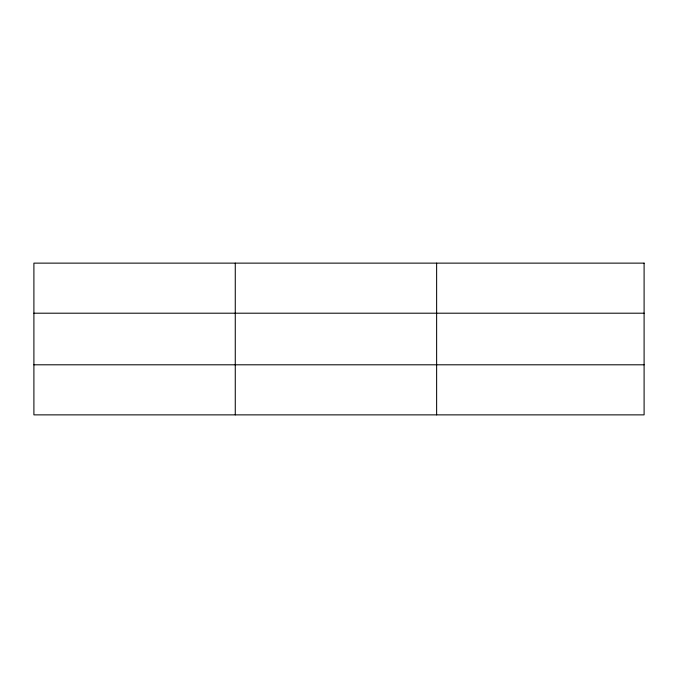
<?xml version="1.0" encoding="UTF-8"?>
<svg xmlns="http://www.w3.org/2000/svg" width="678" height="678" viewBox="0 0 678 678"><rect width="100%" height="100%" fill="white"/><g stroke="black" fill="none" stroke-linecap="round" stroke-linejoin="round"><path stroke-width="1.02" d="M235.266 414.868L235.266 263.132M436.632 414.868L436.632 263.132M33.9 313.202L644.1 313.202M33.9 364.798L644.1 364.798M644.1 263.132L644.1 414.868L33.9 414.868L33.9 263.132L644.1 263.132"/></g></svg>
